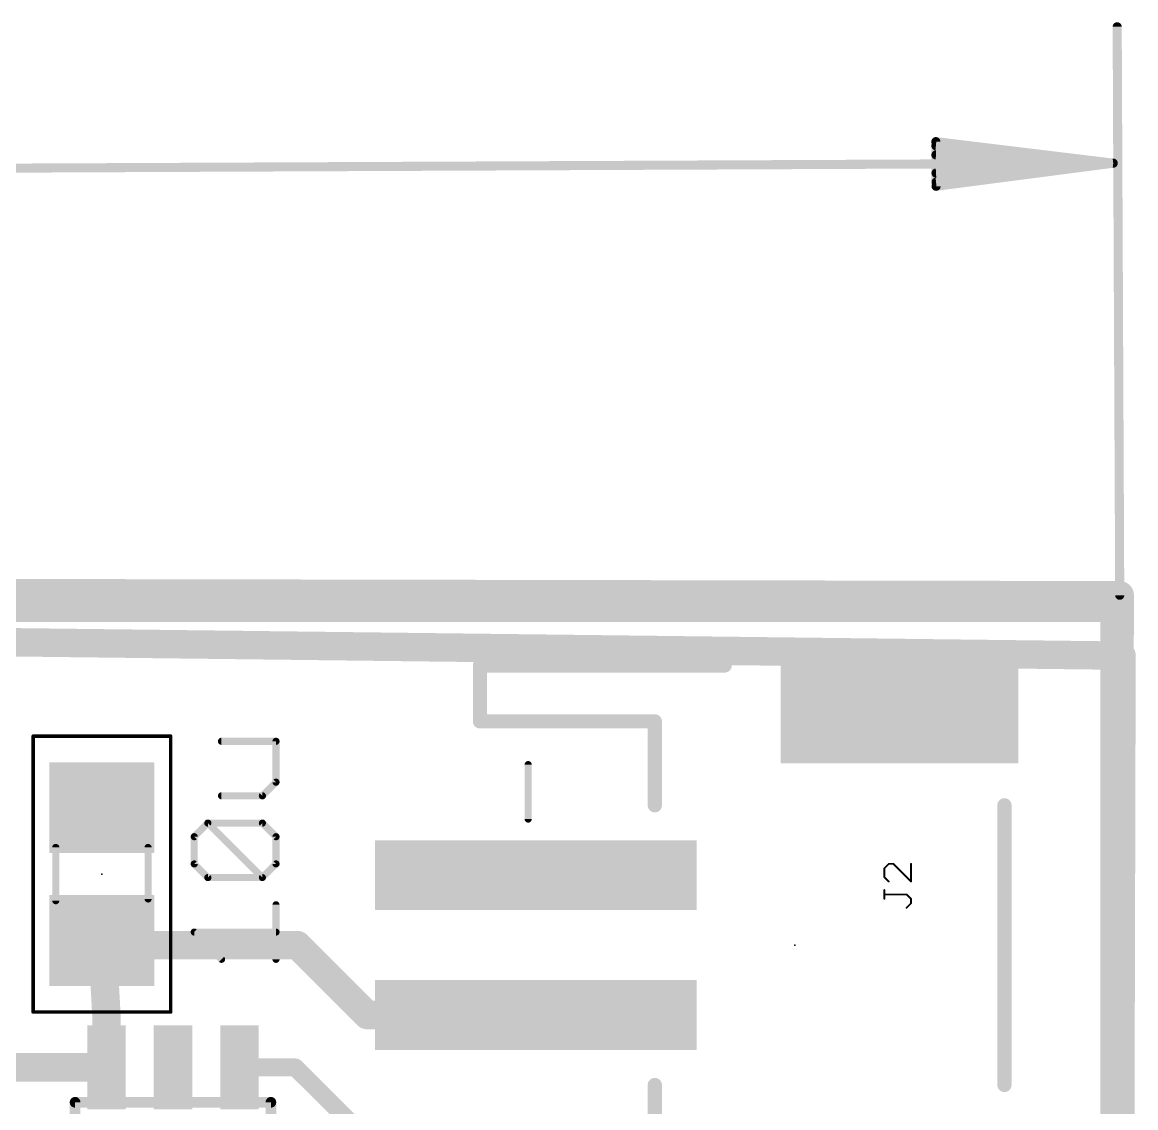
# Model space of a CAD drawing. Extents: x -14.3 to 43.3, y 12 to 70.9.
# Drawn here: x 23.75 to 39.67, y 55.08 to 70.6 of the extents above; entities that cross this region are included whole.
import ezdxf

# ---------------------------------------------------------------- set-up
doc = ezdxf.new("R2010")
doc.units = 0
for name, color, linetype in [('1', 22, 'CONTINUOUS'), ('16', 175, 'CONTINUOUS'), ('20', 7, 'CONTINUOUS'), ('21', 253, 'CONTINUOUS'), ('23', 7, 'CONTINUOUS'), ('25', 253, 'CONTINUOUS'), ('27', 253, 'CONTINUOUS'), ('39', 22, 'CONTINUOUS'), ('51', 253, 'CONTINUOUS')]:
    doc.layers.add(name, color=color, linetype=linetype)

# ---------------------------------------------------------------- blocks, each defined once
blk = doc.blocks.new('RECT')
blk.add_solid([(-0.5, -0.5), (0.5, -0.5), (-0.5, 0.5), (0.5, 0.5)])

msp = doc.modelspace()

# ---------------------------------------------------------------- linework, layer by layer
at = {"layer": '1'}
for points, const_width in [([(-0.508, 62.484), (39.4462, 62.4078)], 0.4064), ([(39.4462, 62.4078), (39.2938, 12.2174)], 0.4064), ([(24.9113, 57.2174), (24.892, 57.47)], 0.4064), ([(25.098, 57.404), (24.9113, 57.2174)], 0.4064), ([(27.686, 57.404), (25.098, 57.404)], 0.4064), ([(28.686, 56.404), (27.686, 57.404)], 0.4064), ([(24.9113, 57.2174), (24.958, 56.366)], 0.4064), ([(24.958, 56.366), (24.958, 55.6561)], 0.4064), ([(31.098, 56.404), (28.686, 56.404)], 0.4064), ([(24.958, 55.6561), (19.8539, 55.6561)], 0.4064), ([(26.858, 55.6561), (27.6559, 55.6561)], 0.254), ([(27.6559, 55.6561), (29.464, 53.848)], 0.254)]:
    msp.add_lwpolyline(points, dxfattribs=dict(at, const_width=const_width))
for points, const_width in [([(39.5478, 62.4075, 1), (39.3446, 62.4081)], 0.2032), ([(39.446, 62.3062, 1), (39.4464, 62.5094)], 0.2032), ([(24.9933, 57.4778, 1), (24.7907, 57.4622)], 0.2032), ([(25.098, 57.5056, 1), (25.098, 57.3024)], 0.2032), ([(25.1698, 57.3322, 1), (25.0261, 57.4758)], 0.2032), ([(27.7578, 57.4758, 1), (27.6142, 57.3322)], 0.2032), ([(27.686, 57.3024, 1), (27.686, 57.5056)], 0.2032), ([(25.0128, 57.2229, 1), (24.8099, 57.2118)], 0.2032), ([(24.8395, 57.2892, 1), (24.9832, 57.1455)], 0.2032), ([(24.81, 57.2096, 1), (25.0126, 57.2251)], 0.2032), ([(25.0596, 56.366, 1), (24.8564, 56.366)], 0.2032), ([(28.686, 56.5056, 1), (28.686, 56.3024)], 0.2032), ([(28.6142, 56.3322, 1), (28.7578, 56.4758)], 0.2032), ([(31.098, 56.3024, 1), (31.098, 56.5056)], 0.2032), ([(24.8566, 56.3604, 1), (25.0594, 56.3716)], 0.2032), ([(24.8564, 55.6561, 1), (25.0596, 55.6561)], 0.2032), ([(24.958, 55.5545, 1), (24.958, 55.7577)], 0.2032), ([(26.858, 55.7196, 1), (26.858, 55.5926)], 0.127), ([(27.7008, 55.701, 1), (27.611, 55.6112)], 0.127), ([(27.6559, 55.5926, 1), (27.6559, 55.7196)], 0.127)]:
    msp.add_lwpolyline(points, format="xyb", dxfattribs=dict(at, const_width=const_width))
at = {"layer": '16', "const_width": 0.4064}
for points in [[(-0.508, 62.0268), (39.4716, 61.5442)], [(39.4716, 61.5442), (39.3446, 12.446)]]:
    msp.add_lwpolyline(points, dxfattribs=at)
at = {"layer": '16', "const_width": 0.2032}
for points in [[(39.5732, 61.5439, 1), (39.37, 61.5445)], [(39.4704, 61.4426, 1), (39.4728, 61.6458)]]:
    msp.add_lwpolyline(points, format="xyb", dxfattribs=at)
at = {"layer": '20'}
for points, const_width in [([(39.4421, 70.5384, 1), (39.3771, 70.5381)], 0.065), ([(36.8494, 68.8959, 1), (36.7844, 68.8956)], 0.065), ([(36.8208, 68.928, 1), (36.813, 68.8635)], 0.065), ([(36.8204, 68.8689, 1), (36.814, 68.8042)], 0.065), ([(36.8193, 68.739, 1), (36.8163, 68.674)], 0.065), ([(39.3575, 68.5557, 1), (39.3491, 68.6202)], 0.065), ([(39.3494, 68.5557, 1), (39.3573, 68.6202)], 0.065), ([(39.3568, 68.5556, 1), (39.3499, 68.6203)], 0.065), ([(39.3502, 68.5556, 1), (39.3565, 68.6203)], 0.065), ([(39.3552, 68.5555, 1), (39.3515, 68.6204)], 0.065), ([(39.3518, 68.5555, 1), (39.3549, 68.6204)], 0.065), ([(39.3535, 68.5554, 1), (39.3532, 68.6204)], 0.065), ([(36.8171, 68.479, 1), (36.8208, 68.4141)], 0.065), ([(36.8161, 68.3488, 1), (36.823, 68.2842)], 0.065), ([(36.8156, 68.2895, 1), (36.824, 68.225)], 0.065), ([(36.7873, 68.2571, 1), (36.8523, 68.2574)], 0.065), ([(39.4716, 62.23, 1), (39.2684, 62.23)], 0.2032), ([(39.37, 62.1284, 1), (39.37, 62.3316)], 0.2032), ([(39.4137, 62.4077, 1), (39.4787, 62.4079)], 0.065)]:
    msp.add_lwpolyline(points, format="xyb", dxfattribs=dict(at, const_width=const_width))
for points, const_width in [([(39.4462, 62.4078), (39.4096, 70.5382)], 0.13), ([(39.3533, 68.5879), (36.8169, 68.8958)], 0.13), ([(36.8169, 68.8958), (36.8198, 68.2573)], 0.13), ([(39.3533, 68.5879), (36.8172, 68.8365)], 0.13), ([(0.0371, 68.4107), (39.3533, 68.5879)], 0.13), ([(39.3533, 68.5879), (36.8178, 68.7065)], 0.13), ([(36.819, 68.4465), (39.3533, 68.5879)], 0.13), ([(36.8195, 68.3165), (39.3533, 68.5879)], 0.13), ([(36.8198, 68.2573), (39.3533, 68.5879)], 0.13), ([(39.37, 62.23), (0, 62.23)], 0.4064), ([(39.37, 12.7), (39.37, 62.23)], 0.4064)]:
    msp.add_lwpolyline(points, dxfattribs=dict(at, const_width=const_width))
at = {"layer": '21', "const_width": 0.2032}
for points in [[(33.798, 61.404), (30.298, 61.404)], [(30.298, 61.404), (30.298, 60.604)], [(30.298, 60.604), (32.798, 60.604)], [(32.798, 60.604), (32.798, 59.404)], [(37.798, 55.404), (37.798, 59.404)], [(32.798, 55.404), (32.798, 54.204)]]:
    msp.add_lwpolyline(points, dxfattribs=at)
at = {"layer": '21', "const_width": 0.1016}
for points in [[(30.298, 61.4548, 1), (30.298, 61.3532)], [(30.3488, 61.404, 1), (30.2472, 61.404)], [(33.798, 61.3532, 1), (33.798, 61.4548)], [(30.298, 60.6548, 1), (30.298, 60.5532)], [(32.8488, 60.604, 1), (32.7472, 60.604)], [(32.798, 60.5532, 1), (32.798, 60.6548)], [(30.2472, 60.604, 1), (30.3488, 60.604)], [(32.7472, 59.404, 1), (32.8488, 59.404)], [(37.8488, 59.404, 1), (37.7472, 59.404)], [(32.8488, 55.404, 1), (32.7472, 55.404)], [(37.7472, 55.404, 1), (37.8488, 55.404)]]:
    msp.add_lwpolyline(points, format="xyb", dxfattribs=at)
at = {"layer": '23'}
for p in [(24.892, 58.42), (34.798, 57.404)]:
    msp.add_point(p, dxfattribs=at)
at = {"layer": '25', "const_width": 0.0254}
for points in [[(36.1439, 58.5667), (36.0804, 58.5032)], [(36.0804, 58.5032), (36.0804, 58.376)], [(36.2075, 58.5667), (36.1439, 58.5667)], [(36.4617, 58.3125), (36.2075, 58.5667)], [(36.4617, 58.5667), (36.4617, 58.3125)], [(36.0804, 58.376), (36.1439, 58.3125)], [(36.0804, 58.0654), (36.0804, 58.1925)], [(36.3981, 58.1289), (36.0804, 58.1289)], [(36.4617, 58.0654), (36.3981, 58.1289)], [(36.3981, 57.9383), (36.4617, 58.0018)], [(36.4617, 58.0018), (36.4617, 58.0654)]]:
    msp.add_lwpolyline(points, dxfattribs=at)
at = {"layer": '25', "const_width": 0.0127}
for points in [[(36.0867, 58.5032, 1), (36.074, 58.5032)], [(36.0759, 58.5076, 1), (36.0849, 58.4987)], [(36.1439, 58.5731, 1), (36.1439, 58.5604)], [(36.1484, 58.5622, 1), (36.1394, 58.5712)], [(36.212, 58.5712, 1), (36.203, 58.5622)], [(36.2075, 58.5604, 1), (36.2075, 58.5731)], [(36.468, 58.5667, 1), (36.4554, 58.5667)], [(36.0849, 58.3805, 1), (36.0759, 58.3716)], [(36.074, 58.376, 1), (36.0867, 58.376)], [(36.1394, 58.308, 1), (36.1484, 58.317)], [(36.4554, 58.3125, 1), (36.468, 58.3125)], [(36.4572, 58.308, 1), (36.4662, 58.317)], [(36.0867, 58.1925, 1), (36.074, 58.1925)], [(36.0804, 58.1353, 1), (36.0804, 58.1226)], [(36.4026, 58.1334, 1), (36.3937, 58.1245)], [(36.3981, 58.1226, 1), (36.3981, 58.1353)], [(36.074, 58.0654, 1), (36.0867, 58.0654)], [(36.468, 58.0654, 1), (36.4554, 58.0654)], [(36.4554, 58.0018, 1), (36.468, 58.0018)], [(36.4572, 58.0609, 1), (36.4662, 58.0699)], [(36.4662, 57.9973, 1), (36.4572, 58.0063)], [(36.3937, 57.9428, 1), (36.4026, 57.9338)]]:
    msp.add_lwpolyline(points, format="xyb", dxfattribs=at)
at = {"layer": '27', "const_width": 0.1016}
for points in [[(27.3812, 60.3192), (26.6016, 60.3192)], [(27.3812, 59.7345), (27.3812, 60.3192)], [(27.1863, 59.5396), (27.3812, 59.7345)], [(26.6016, 59.5396), (27.1863, 59.5396)], [(26.2118, 58.9549), (26.4067, 59.1498)], [(26.4067, 59.1498), (27.1863, 59.1498)], [(27.1863, 58.3702), (26.4067, 59.1498)], [(27.1863, 59.1498), (27.3812, 58.9549)], [(26.2118, 58.5651), (26.2118, 58.9549)], [(27.3812, 58.9549), (27.3812, 58.5651)], [(26.4067, 58.3702), (26.2118, 58.5651)], [(27.3812, 58.5651), (27.1863, 58.3702)], [(27.1863, 58.3702), (26.4067, 58.3702)], [(27.3812, 57.2008), (27.3812, 57.9804)], [(26.6016, 57.2008), (26.2118, 57.5906)], [(26.2118, 57.5906), (27.3812, 57.5906)]]:
    msp.add_lwpolyline(points, dxfattribs=at)
at = {"layer": '27', "const_width": 0.0508}
for points in [[(26.6016, 60.3446, 1), (26.6016, 60.2938)], [(27.4066, 60.3192, 1), (27.3558, 60.3192)], [(27.3812, 60.2938, 1), (27.3812, 60.3446)], [(27.3558, 59.7345, 1), (27.4066, 59.7345)], [(27.3992, 59.7165, 1), (27.3632, 59.7525)], [(26.6016, 59.565, 1), (26.6016, 59.5142)], [(27.1683, 59.5576, 1), (27.2043, 59.5216)], [(27.1863, 59.5142, 1), (27.1863, 59.565)], [(26.4247, 59.1678, 1), (26.3887, 59.1318)], [(26.4067, 59.1752, 1), (26.4067, 59.1244)], [(26.4247, 59.1318, 1), (26.3887, 59.1678)], [(27.2043, 59.1678, 1), (27.1683, 59.1318)], [(27.1863, 59.1244, 1), (27.1863, 59.1752)], [(26.1938, 58.9729, 1), (26.2298, 58.9369)], [(26.2372, 58.9549, 1), (26.1864, 58.9549)], [(27.4066, 58.9549, 1), (27.3558, 58.9549)], [(27.3632, 58.9369, 1), (27.3992, 58.9729)], [(26.2298, 58.5831, 1), (26.1938, 58.5471)], [(27.3992, 58.5471, 1), (27.3632, 58.5831)], [(26.1864, 58.5651, 1), (26.2372, 58.5651)], [(27.3558, 58.5651, 1), (27.4066, 58.5651)], [(26.4067, 58.3956, 1), (26.4067, 58.3448)], [(26.3887, 58.3522, 1), (26.4247, 58.3882)], [(27.1683, 58.3882, 1), (27.2043, 58.3522)], [(27.1683, 58.3522, 1), (27.2043, 58.3882)], [(27.1863, 58.3448, 1), (27.1863, 58.3956)], [(27.4066, 57.9804, 1), (27.3558, 57.9804)], [(26.2298, 57.6086, 1), (26.1938, 57.5726)], [(26.2118, 57.616, 1), (26.2118, 57.5652)], [(27.3812, 57.5652, 1), (27.3812, 57.616)], [(26.5836, 57.1828, 1), (26.6196, 57.2188)], [(27.3558, 57.2008, 1), (27.4066, 57.2008)]]:
    msp.add_lwpolyline(points, format="xyb", dxfattribs=at)
at = {"layer": '39', "const_width": 0.0508}
for points in [[(23.909, 56.447), (23.909, 60.393)], [(23.909, 60.393), (25.875, 60.393)], [(25.875, 60.393), (25.875, 56.447)], [(25.875, 56.447), (23.909, 56.447)]]:
    msp.add_lwpolyline(points, dxfattribs=at)
at = {"layer": '39', "const_width": 0.0254}
for points in [[(23.9217, 60.393, 1), (23.8963, 60.393)], [(23.909, 60.4057, 1), (23.909, 60.3803)], [(25.8877, 60.393, 1), (25.8623, 60.393)], [(25.875, 60.3803, 1), (25.875, 60.4057)], [(23.909, 56.4597, 1), (23.909, 56.4343)], [(23.8963, 56.447, 1), (23.9217, 56.447)], [(25.8623, 56.447, 1), (25.8877, 56.447)], [(25.875, 56.4343, 1), (25.875, 56.4597)]]:
    msp.add_lwpolyline(points, format="xyb", dxfattribs=at)
at = {"layer": '51'}
for points, const_width in [([(30.9875, 59.2064), (30.9875, 59.986)], 0.1016), ([(24.232, 58.039), (24.232, 58.801)], 0.1016), ([(25.552, 58.064), (25.552, 58.801)], 0.1016), ([(24.508, 55.156), (27.308, 55.156)], 0.1524), ([(24.508, 53.556), (24.508, 55.156)], 0.1524), ([(27.308, 53.556), (27.308, 55.156)], 0.1524)]:
    msp.add_lwpolyline(points, dxfattribs=dict(at, const_width=const_width))
for points, const_width in [([(31.0129, 59.986, 1), (30.9621, 59.986)], 0.0508), ([(30.9621, 59.2064, 1), (31.0129, 59.2064)], 0.0508), ([(24.2574, 58.801, 1), (24.2066, 58.801)], 0.0508), ([(25.5774, 58.801, 1), (25.5266, 58.801)], 0.0508), ([(24.2066, 58.039, 1), (24.2574, 58.039)], 0.0508), ([(25.5266, 58.064, 1), (25.5774, 58.064)], 0.0508), ([(24.508, 55.1941, 1), (24.508, 55.1179)], 0.0762), ([(24.5461, 55.156, 1), (24.4699, 55.156)], 0.0762), ([(27.3461, 55.156, 1), (27.2699, 55.156)], 0.0762), ([(27.308, 55.1179, 1), (27.308, 55.1941)], 0.0762)]:
    msp.add_lwpolyline(points, format="xyb", dxfattribs=dict(at, const_width=const_width))

# ---------------------------------------------------------------- block references
at = {"layer": '1', "xscale": 3.4, "yscale": 1.6}
msp.add_blockref('RECT', (36.298, 60.804), dxfattribs=at)
at = {"layer": '1'}
for p, xscale, yscale, rotation in [((24.892, 59.37), 1.3, 1.5, 90), ((24.892, 57.47), 1.3, 1.5, 90), ((24.958, 55.6561), 0.55, 1.2, 180), ((25.908, 55.6561), 0.55, 1.2, 180), ((26.858, 55.6561), 0.55, 1.2, 180)]:
    msp.add_blockref('RECT', p, dxfattribs=dict(at, xscale=xscale, yscale=yscale, rotation=rotation))
at = {"layer": '1', "yscale": 4.6, "rotation": 270}
for p in [(31.098, 58.404), (31.098, 56.404)]:
    msp.add_blockref('RECT', p, dxfattribs=at)
at = {"layer": '51'}
for p, xscale, yscale, rotation in [((24.8909, 59.1507), 0.7501, 1.4501, 90), ((24.8909, 57.7029), 0.7501, 1.4501, 90), ((24.958, 55.531), 0.5, 0.65, 180), ((25.908, 55.531), 0.5, 0.65, 180), ((26.858, 55.531), 0.5, 0.65, 180)]:
    msp.add_blockref('RECT', p, dxfattribs=dict(at, xscale=xscale, yscale=yscale, rotation=rotation))

doc.saveas('drawing.dxf')
